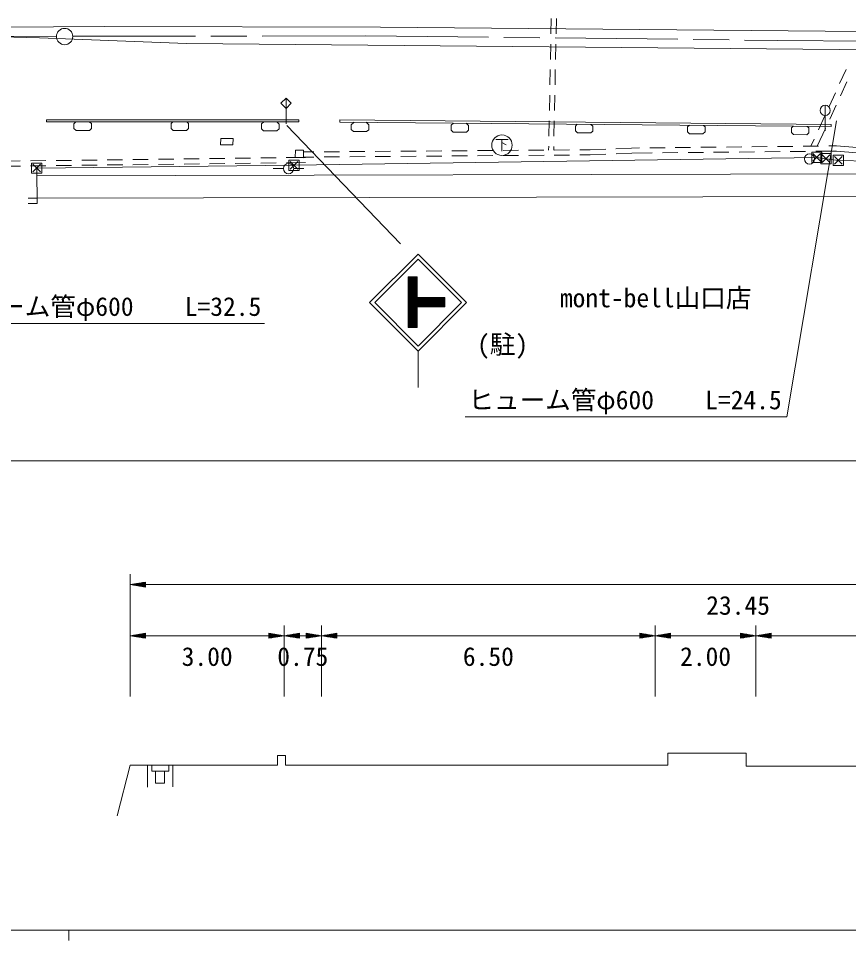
# Model space of a CAD drawing. Units: millimetres, scale not verified. Extents: x 40000 to 680000, y 20000 to 380000.
# Drawn here: x 163088 to 244228, y 204000 to 294119 of the extents above; entities that cross this region are included whole.
import ezdxf
from ezdxf.enums import TextEntityAlignment as Align

# ---------------------------------------------------------------- set-up
doc = ezdxf.new("R2010")
doc.units = ezdxf.units.MM
doc.header["$LTSCALE"] = 1000
doc.linetypes.add('CHAIN', pattern=[18.5, 12, -1.5, 3.5, -1.5])
for name, color, linetype, lineweight in [('M-BGD', 7, 'Continuous', 13), ('M-BGD-EXST', 7, 'Continuous', 13), ('M-BMK', 2, 'CHAIN', 13), ('M-BMK-ROW', 30, 'Continuous', 13), ('M-BMK-SRVR', 3, 'Continuous', 13), ('M-STR-HTXT', 7, 'Continuous', 13), ('M-STR-STRC', 7, 'Continuous', 13), ('M-STR-STRD', 7, 'Continuous', 13), ('M-TTL-BAND', 7, 'Continuous', 13)]:
    doc.layers.add(name, color=color, linetype=linetype, lineweight=lineweight)
doc.styles.add('ＭＳ ゴシック', font='')
doc.styles.get('ＭＳ ゴシック').set_extended_font_data('MS Gothic')

msp = doc.modelspace()

# ---------------------------------------------------------------- linework, layer by layer
at = {"layer": 'M-BGD'}
for p, q in [((215135, 292619), (215164, 294119)), ((215635, 292618), (215665, 294118)), ((215085, 290120), (215115, 291619)), ((215585, 290119), (215615, 291618)), ((215035, 287620), (215065, 289120)), ((215535, 287619), (215565, 289119)), ((243358, 287769), (243983, 289133)), ((243427, 286558), (244055, 287920)), ((214985, 285121), (215015, 286620)), ((215485, 285120), (215515, 286619)), ((242316, 285497), (242941, 286860)), ((242381, 284287), (243009, 285649)), ((165824, 284201), (190486, 284202)), ((165824, 284201), (165824, 284001)), ((165824, 284001), (190486, 284002)), ((168714, 284017), (168515, 283831)), ((168714, 284017), (170016, 284024)), ((170016, 284024), (170217, 283839)), ((178182, 284001), (178012, 283845)), ((179538, 284001), (179713, 283837)), ((187071, 284002), (186858, 283806)), ((188343, 284002), (188560, 283798)), ((190486, 284202), (190486, 284002)), ((194491, 284197), (194489, 283997)), ((194489, 283997), (242526, 283552)), ((194491, 284197), (242528, 283752)), ((195899, 283984), (195626, 283734)), ((197063, 283974), (197328, 283724)), ((205610, 283894), (205374, 283678)), ((206846, 283883), (207075, 283668)), ((214935, 282621), (214965, 284121)), ((215435, 282620), (215465, 284120)), ((241273, 283225), (241899, 284588)), ((168515, 283831), (168517, 283348)), ((168718, 283163), (168517, 283348)), ((168718, 283163), (170020, 283169)), ((170020, 283169), (170219, 283356)), ((170217, 283839), (170219, 283356)), ((178012, 283845), (178009, 283362)), ((178209, 283175), (178009, 283362)), ((178209, 283175), (179511, 283170)), ((179511, 283170), (179711, 283354)), ((179713, 283837), (179711, 283354)), ((186858, 283806), (186856, 283323)), ((187055, 283136), (186856, 283323)), ((187055, 283136), (188357, 283130)), ((188357, 283130), (188558, 283315)), ((188560, 283798), (188558, 283315)), ((195626, 283734), (195623, 283251)), ((195822, 283065), (195623, 283251)), ((195822, 283065), (197124, 283057)), ((197124, 283057), (197325, 283242)), ((197328, 283724), (197325, 283242)), ((205374, 283678), (205371, 283195)), ((205570, 283008), (205371, 283195)), ((205570, 283008), (206871, 283000)), ((206871, 283000), (207073, 283185)), ((207075, 283668), (207073, 283185)), ((217525, 283607), (217523, 283124)), ((217722, 282937), (217523, 283124)), ((217716, 283782), (217525, 283607)), ((219023, 282930), (219224, 283114)), ((219043, 283770), (219227, 283597)), ((219227, 283597), (219224, 283114)), ((228498, 283524), (228494, 283041)), ((228693, 282854), (228494, 283041)), ((228670, 283680), (228498, 283524)), ((229995, 282843), (230196, 283027)), ((230033, 283668), (230200, 283510)), ((230200, 283510), (230196, 283027)), ((238648, 283439), (238644, 282956)), ((238810, 283586), (238648, 283439)), ((240192, 283574), (240350, 283425)), ((240350, 283425), (240346, 282942)), ((241162, 281643), (241962, 283379)), ((242528, 283752), (242526, 283552)), ((217722, 282937), (219023, 282930)), ((228693, 282854), (229995, 282843)), ((238842, 282768), (238644, 282956)), ((238842, 282768), (240144, 282758)), ((240144, 282758), (240346, 282942)), ((240545, 281636), (240856, 282316)), ((202957, 281161), (204457, 281173)), ((205457, 281181), (206957, 281192)), ((207957, 281200), (209457, 281212)), ((210457, 281220), (211957, 281231)), ((212957, 281239), (214457, 281251)), ((214908, 281254), (214915, 281621)), ((215408, 281258), (215415, 281620)), ((215457, 281258), (216957, 281270)), ((217957, 281278), (218969, 281286)), ((218969, 281286), (220496, 281349)), ((221496, 281391), (223023, 281455)), ((223023, 281455), (223788, 281463)), ((224788, 281473), (226288, 281489)), ((227288, 281499), (228788, 281515)), ((229788, 281525), (231288, 281540)), ((232288, 281551), (233788, 281566)), ((234788, 281577), (236288, 281592)), ((237288, 281603), (238788, 281618)), ((239787, 281628), (241287, 281644)), ((242287, 281654), (243053, 281662)), ((243053, 281662), (245044, 281490)), ((169270, 280264), (170770, 280283)), ((171770, 280296), (173269, 280315)), ((174269, 280327), (175769, 280346)), ((176769, 280359), (178269, 280378)), ((179269, 280391), (180769, 280410)), ((181769, 280422), (183269, 280441)), ((184269, 280454), (185768, 280473)), ((186768, 280485), (188268, 280504)), ((189268, 280517), (191152, 280541)), ((241125, 280536), (190020, 279774)), ((190945, 281068), (191957, 281076)), ((190949, 280568), (191966, 280576)), ((192957, 281083), (194457, 281095)), ((192966, 280583), (194465, 280595)), ((195457, 281103), (196957, 281115)), ((195465, 280603), (196965, 280615)), ((197957, 281122), (199457, 281134)), ((197965, 280622), (199465, 280634)), ((200457, 281142), (201957, 281153)), ((200465, 280642), (201965, 280653)), ((202965, 280661), (204465, 280673)), ((205465, 280681), (206965, 280692)), ((207965, 280700), (209465, 280712)), ((210465, 280720), (211965, 280731)), ((212965, 280739), (214465, 280751)), ((215465, 280758), (216965, 280770)), ((217965, 280778), (218982, 280786)), ((218982, 280786), (220509, 280850)), ((221508, 280891), (223036, 280955)), ((223036, 280955), (225035, 280976)), ((226035, 280986), (227535, 281002)), ((228535, 281012), (230035, 281027)), ((231035, 281038), (232535, 281053)), ((233535, 281064), (235035, 281079)), ((236035, 281090), (237535, 281105)), ((238535, 281115), (240034, 281131)), ((241034, 281141), (243034, 281162)), ((242026, 280409), (241125, 280536)), ((243223, 280245), (242026, 280409)), ((243034, 281162), (245023, 280990)), ((161770, 280169), (163270, 280188)), ((161777, 279669), (163277, 279688)), ((164270, 280201), (165770, 280220)), ((164277, 279701), (165777, 279720)), ((164876, 279491), (164874, 278749)), ((190020, 279774), (164876, 279491)), ((166770, 280232), (168270, 280251)), ((166777, 279732), (168277, 279751)), ((169277, 279764), (170776, 279783)), ((171776, 279796), (173276, 279815)), ((174276, 279827), (175776, 279846)), ((176776, 279859), (178276, 279878)), ((179276, 279891), (180776, 279910)), ((181775, 279922), (183275, 279941)), ((184275, 279954), (185775, 279973)), ((186775, 279985), (188275, 280004)), ((188992, 279444), (187992, 279450)), ((189275, 280017), (191158, 280041)), ((189992, 279442), (190992, 279444)), ((261638, 279823), (243223, 280245)), ((164874, 278749), (265091, 278974)), ((164874, 278749), (164903, 276544)), ((164903, 276544), (265076, 276740)), ((164050, 276543), (164903, 276544)), ((164903, 276023), (164050, 276023)), ((164903, 276544), (164903, 276023)), ((188395, 221147), (188395, 222083)), ((188395, 222083), (189193, 222083)), ((189193, 222083), (189193, 221147)), ((226557, 221147), (226557, 222308)), ((226557, 222308), (234223, 222308)), ((234223, 222308), (234223, 221056)), ((172731, 216181), (174002, 221147)), ((174002, 221147), (188395, 221147)), ((175708, 221147), (175708, 218989)), ((178176, 221147), (178176, 219033)), ((189193, 221147), (226557, 221147)), ((234223, 221056), (271861, 221056))]:
    msp.add_line(p, q, dxfattribs=at)
for points in [[(182856, 282395), (184060, 282388), (184057, 281768), (182852, 281775)], [(190147, 280521), (190155, 281252), (190947, 281242), (190938, 280512)]]:
    msp.add_lwpolyline(points, close=True, dxfattribs=at)
for points in [[(176117, 221147), (176117, 220570), (177802, 220570), (177802, 221147)], [(176481, 220570), (176481, 219368), (177378, 219368), (177378, 220570)]]:
    msp.add_lwpolyline(points, dxfattribs=at)
for centre in [(240405, 280384), (189492, 279441)]:
    msp.add_circle(centre, 500, dxfattribs=at)
at = {"layer": 'M-BGD-EXST'}
for p, q in [((209748, 282282), (210948, 282282)), ((210348, 282282), (210348, 281132)), ((210348, 281982), (210748, 281782))]:
    msp.add_line(p, q, dxfattribs=at)
msp.add_circle((210348, 281732), 1000, dxfattribs=at)
at = {"layer": 'M-BMK'}
for points in [[(166802, 292402), (131090, 292157), (98070, 291649), (68383, 290962)], [(168400, 292386), (197046, 292411), (237297, 291974), (266904, 291724)]]:
    msp.add_lwpolyline(points, dxfattribs=at)
at = {"layer": 'M-BMK-ROW'}
for p, q in [((189520, 279274), (189520, 280274)), ((189520, 280274), (190520, 280274)), ((190520, 280274), (190520, 279274)), ((240625, 280036), (240625, 281036)), ((240625, 281036), (241625, 281036)), ((240750, 280911), (241500, 280161)), ((241500, 280911), (240750, 280161)), ((241526, 279909), (241526, 280909)), ((241526, 280909), (242526, 280909)), ((241625, 281036), (241625, 280036)), ((241651, 280784), (242401, 280034)), ((242401, 280784), (241651, 280034)), ((242526, 280909), (242526, 279909)), ((242723, 279745), (242723, 280745)), ((242723, 280745), (243723, 280745)), ((242848, 280620), (243598, 279870)), ((243598, 280620), (242848, 279870)), ((243723, 280745), (243723, 279745)), ((164376, 278991), (164376, 279991)), ((164376, 279991), (165376, 279991)), ((164501, 279866), (165251, 279116)), ((165251, 279866), (164501, 279116)), ((165376, 279991), (165376, 278991)), ((189645, 280149), (190395, 279399)), ((190395, 280149), (189645, 279399)), ((241625, 280036), (240625, 280036)), ((242526, 279909), (241526, 279909)), ((243723, 279745), (242723, 279745)), ((165376, 278991), (164376, 278991)), ((190520, 279274), (189520, 279274))]:
    msp.add_line(p, q, dxfattribs=at)
at = {"layer": 'M-BMK-SRVR'}
msp.add_circle((167600, 292352), 800, dxfattribs=at)
at = {"layer": 'M-STR-HTXT'}
for p, q in [((106005, 250885), (437230, 250885)), ((174020, 227865), (174020, 239792)), ((174020, 238792), (175520, 239042)), ((175520, 238842), (174320, 238842)), ((174620, 238892), (175520, 238892)), ((175520, 238942), (174920, 238942)), ((175220, 238992), (175520, 238992)), ((175520, 238542), (175520, 239042)), ((174020, 238792), (175520, 238542)), ((174020, 238792), (175520, 238792)), ((175520, 238742), (174320, 238742)), ((174620, 238692), (175520, 238692)), ((175520, 238642), (174920, 238642)), ((175220, 238592), (175520, 238592)), ((175520, 238792), (189051, 238792)), ((189051, 238792), (192709, 238792)), ((192709, 238792), (225332, 238792)), ((225332, 238792), (235175, 238792)), ((235175, 238792), (268030, 238792)), ((189051, 227865), (189051, 234792)), ((192709, 227865), (192709, 234792)), ((225332, 227865), (225332, 234792)), ((235175, 227865), (235175, 234792)), ((174020, 233792), (175520, 234042)), ((174020, 233792), (175520, 233542)), ((174020, 233792), (175520, 233792)), ((175520, 233842), (174320, 233842)), ((175520, 233742), (174320, 233742)), ((174620, 233892), (175520, 233892)), ((174620, 233692), (175520, 233692)), ((175520, 233942), (174920, 233942)), ((175520, 233642), (174920, 233642)), ((175220, 233992), (175520, 233992)), ((175220, 233592), (175520, 233592)), ((175520, 233542), (175520, 234042)), ((175520, 233792), (187551, 233792)), ((189051, 233792), (187551, 234042)), ((187551, 234042), (187551, 233542)), ((187851, 233992), (187551, 233992)), ((187551, 233942), (188151, 233942)), ((188451, 233892), (187551, 233892)), ((187551, 233842), (188751, 233842)), ((189051, 233792), (187551, 233542)), ((189051, 233792), (187551, 233792)), ((187551, 233742), (188751, 233742)), ((188451, 233692), (187551, 233692)), ((187551, 233642), (188151, 233642)), ((187851, 233592), (187551, 233592)), ((189051, 233792), (190551, 234042)), ((189051, 233792), (190551, 233542)), ((189051, 233792), (190551, 233792)), ((190551, 233842), (189351, 233842)), ((190551, 233742), (189351, 233742)), ((189651, 233892), (190551, 233892)), ((189651, 233692), (190551, 233692)), ((190551, 233942), (189951, 233942)), ((190551, 233642), (189951, 233642)), ((190251, 233992), (190551, 233992)), ((190251, 233592), (190551, 233592)), ((190551, 233542), (190551, 234042)), ((190551, 233792), (191209, 233792)), ((192709, 233792), (191209, 234042)), ((191209, 234042), (191209, 233542)), ((191509, 233992), (191209, 233992)), ((191209, 233942), (191809, 233942)), ((192109, 233892), (191209, 233892)), ((191209, 233842), (192409, 233842)), ((192709, 233792), (191209, 233542)), ((192709, 233792), (191209, 233792)), ((191209, 233742), (192409, 233742)), ((192109, 233692), (191209, 233692)), ((191209, 233642), (191809, 233642)), ((191509, 233592), (191209, 233592)), ((192709, 233792), (194209, 234042)), ((192709, 233792), (194209, 233542)), ((192709, 233792), (194209, 233792)), ((194209, 233842), (193009, 233842)), ((194209, 233742), (193009, 233742)), ((193309, 233892), (194209, 233892)), ((193309, 233692), (194209, 233692)), ((194209, 233942), (193609, 233942)), ((194209, 233642), (193609, 233642)), ((193909, 233992), (194209, 233992)), ((193909, 233592), (194209, 233592)), ((194209, 233542), (194209, 234042)), ((194209, 233792), (223832, 233792)), ((225332, 233792), (223832, 234042)), ((223832, 234042), (223832, 233542)), ((224132, 233992), (223832, 233992)), ((223832, 233942), (224432, 233942)), ((224732, 233892), (223832, 233892)), ((223832, 233842), (225032, 233842)), ((225332, 233792), (223832, 233542)), ((225332, 233792), (223832, 233792)), ((223832, 233742), (225032, 233742)), ((224732, 233692), (223832, 233692)), ((223832, 233642), (224432, 233642)), ((224132, 233592), (223832, 233592)), ((225332, 233792), (226832, 234042)), ((225332, 233792), (226832, 233542)), ((225332, 233792), (226832, 233792)), ((226832, 233842), (225632, 233842)), ((226832, 233742), (225632, 233742)), ((225932, 233892), (226832, 233892)), ((225932, 233692), (226832, 233692)), ((226832, 233942), (226232, 233942)), ((226832, 233642), (226232, 233642)), ((226532, 233992), (226832, 233992)), ((226532, 233592), (226832, 233592)), ((226832, 233542), (226832, 234042)), ((226832, 233792), (233675, 233792)), ((235175, 233792), (233675, 234042)), ((233675, 234042), (233675, 233542)), ((233975, 233992), (233675, 233992)), ((233675, 233942), (234275, 233942)), ((234575, 233892), (233675, 233892)), ((233675, 233842), (234875, 233842)), ((235175, 233792), (233675, 233542)), ((235175, 233792), (233675, 233792)), ((233675, 233742), (234875, 233742)), ((234575, 233692), (233675, 233692)), ((233675, 233642), (234275, 233642)), ((233975, 233592), (233675, 233592)), ((235175, 233792), (236675, 234042)), ((235175, 233792), (236675, 233542)), ((235175, 233792), (236675, 233792)), ((236675, 233842), (235475, 233842)), ((236675, 233742), (235475, 233742)), ((235775, 233892), (236675, 233892)), ((235775, 233692), (236675, 233692)), ((236675, 233942), (236075, 233942)), ((236675, 233642), (236075, 233642)), ((236375, 233992), (236675, 233992)), ((236375, 233592), (236675, 233592)), ((236675, 233542), (236675, 234042)), ((236675, 233792), (266530, 233792))]:
    msp.add_line(p, q, dxfattribs=at)
for points in [[(151203, 287831), (155690, 264299), (187140, 264299)], [(243045, 284102), (238207, 255171), (206757, 255171)]]:
    msp.add_lwpolyline(points, dxfattribs=at)
at = {"layer": 'M-STR-STRC'}
for p, q in [((188742, 285833), (189242, 286333)), ((189242, 285333), (188742, 285833)), ((189242, 286333), (189242, 283833)), ((189242, 286333), (189742, 285833)), ((189742, 285833), (189242, 285333)), ((241945, 285636), (241945, 283136)), ((189307, 283652), (200439, 272104)), ((197414, 266342), (202152, 271080)), ((197909, 266342), (202152, 270585)), ((202152, 271080), (206890, 266342)), ((202152, 270585), (206395, 266342)), ((201170, 268880), (201170, 263915)), ((202070, 268880), (201170, 268880)), ((201170, 268754), (201296, 268880)), ((201170, 268612), (201438, 268880)), ((201170, 268471), (201579, 268880)), ((201170, 268329), (201721, 268880)), ((201170, 268188), (201862, 268880)), ((201170, 268047), (202003, 268880)), ((202070, 267964), (201170, 268864)), ((201170, 267905), (202070, 268805)), ((202070, 267822), (201170, 268722)), ((201170, 267764), (202070, 268664)), ((202070, 267681), (201170, 268581)), ((202070, 268105), (201295, 268880)), ((202070, 268247), (201436, 268880)), ((202070, 268388), (201577, 268880)), ((202070, 268529), (201719, 268880)), ((202070, 268671), (201860, 268880)), ((202070, 268812), (202002, 268880)), ((202070, 268880), (202070, 266848)), ((201170, 267622), (202070, 268522)), ((202070, 267539), (201170, 268439)), ((201170, 267481), (202070, 268381)), ((202070, 267398), (201170, 268298)), ((201170, 267339), (202070, 268239)), ((202070, 267257), (201170, 268157)), ((201170, 267198), (202070, 268098)), ((202070, 267115), (201170, 268015)), ((201170, 267057), (202070, 267957)), ((202070, 266974), (201170, 267874)), ((201170, 266915), (202070, 267815)), ((202954, 265948), (201170, 267732)), ((201170, 266774), (202070, 267674)), ((202813, 265948), (201170, 267591)), ((201170, 266632), (202070, 267532)), ((202671, 265948), (201170, 267449)), ((201170, 266491), (202070, 267391)), ((202530, 265948), (201170, 267308)), ((201170, 266349), (202070, 267249)), ((202389, 265948), (201170, 267167)), ((201170, 266208), (202070, 267108)), ((202247, 265948), (201170, 267025)), ((201170, 266067), (202070, 266967)), ((202106, 265948), (201170, 266884)), ((201170, 265925), (202092, 266848)), ((201170, 265784), (202234, 266848)), ((201170, 265642), (202375, 266848)), ((201170, 265501), (202517, 266848)), ((201170, 265359), (202658, 266848)), ((201170, 265218), (202799, 266848)), ((201170, 265077), (202941, 266848)), ((202070, 266848), (204763, 266848)), ((202182, 265948), (203082, 266848)), ((203096, 265948), (202196, 266848)), ((202324, 265948), (203224, 266848)), ((203237, 265948), (202337, 266848)), ((202465, 265948), (203365, 266848)), ((203379, 265948), (202479, 266848)), ((202607, 265948), (203507, 266848)), ((203520, 265948), (202620, 266848)), ((202748, 265948), (203648, 266848)), ((203661, 265948), (202761, 266848)), ((202889, 265948), (203789, 266848)), ((203803, 265948), (202903, 266848)), ((203031, 265948), (203931, 266848)), ((203944, 265948), (203044, 266848)), ((203172, 265948), (204072, 266848)), ((204086, 265948), (203186, 266848)), ((203314, 265948), (204214, 266848)), ((204227, 265948), (203327, 266848)), ((203455, 265948), (204355, 266848)), ((204369, 265948), (203469, 266848)), ((203597, 265948), (204497, 266848)), ((204510, 265948), (203610, 266848)), ((203738, 265948), (204638, 266848)), ((204651, 265948), (203751, 266848)), ((203879, 265948), (204763, 266831)), ((204763, 265978), (203893, 266848)), ((204763, 266119), (204034, 266848)), ((204763, 266261), (204176, 266848)), ((204763, 266402), (204317, 266848)), ((204763, 266544), (204459, 266848)), ((204763, 266685), (204600, 266848)), ((204763, 266827), (204741, 266848)), ((204763, 266848), (204763, 265948)), ((197414, 266342), (202152, 261604)), ((197909, 266342), (202152, 262099)), ((202070, 265842), (201170, 266742)), ((202070, 265701), (201170, 266601)), ((202070, 265559), (201170, 266459)), ((202070, 265418), (201170, 266318)), ((202070, 265277), (201170, 266177)), ((202070, 265135), (201170, 266035)), ((202070, 264994), (201170, 265894)), ((204763, 265948), (202070, 265948)), ((202070, 265948), (202070, 263915)), ((202152, 262099), (206395, 266342)), ((202152, 261604), (206890, 266342)), ((204021, 265948), (204763, 266689)), ((204162, 265948), (204763, 266548)), ((204304, 265948), (204763, 266407)), ((204445, 265948), (204763, 266265)), ((204586, 265948), (204763, 266124)), ((204728, 265948), (204763, 265982)), ((201170, 264935), (202070, 265835)), ((202070, 264852), (201170, 265752)), ((201170, 264794), (202070, 265694)), ((202070, 264711), (201170, 265611)), ((201170, 264652), (202070, 265552)), ((202070, 264569), (201170, 265469)), ((201170, 264511), (202070, 265411)), ((202070, 264428), (201170, 265328)), ((201170, 264369), (202070, 265269)), ((202070, 264286), (201170, 265186)), ((201170, 264228), (202070, 265128)), ((202070, 264145), (201170, 265045)), ((201170, 264087), (202070, 264987)), ((202070, 264004), (201170, 264904)), ((201170, 263945), (202070, 264845)), ((202017, 263915), (201170, 264762)), ((201875, 263915), (201170, 264621)), ((201734, 263915), (201170, 264479)), ((201592, 263915), (201170, 264338)), ((201451, 263915), (201170, 264196)), ((201310, 263915), (201170, 264055)), ((201281, 263915), (202070, 264704)), ((201423, 263915), (202070, 264562)), ((201564, 263915), (202070, 264421)), ((201705, 263915), (202070, 264279)), ((201847, 263915), (202070, 264138)), ((202070, 263915), (201170, 263915)), ((201988, 263915), (202070, 263997)), ((202152, 261604), (202152, 258049))]:
    msp.add_line(p, q, dxfattribs=at)
msp.add_circle((241945, 285136), 500, dxfattribs=at)
at = {"layer": 'M-STR-STRD'}
for points in [[(121035, 292740), (136848, 293088), (171476, 293342), (198485, 293257), (292634, 292411), (316002, 292157), (333698, 291395), (334544, 291225), (345720, 290887), (351986, 290887)], [(121047, 292219), (137258, 292490), (152536, 292561), (165145, 292213)], [(165145, 292213), (179507, 291685), (243302, 291080), (316270, 290421), (366241, 289964), (376168, 289770)]]:
    msp.add_lwpolyline(points, dxfattribs=at)
at = {"layer": 'M-TTL-BAND'}
for p, q in [((40000, 205000), (579000, 205000)), ((168000, 205000), (168000, 204000))]:
    msp.add_line(p, q, dxfattribs=at)

# ---------------------------------------------------------------- texts
at = {"layer": 'M-BGD', "style": 'ＭＳ ゴシック'}
msp.add_text('mont-bell山口店', height=1833, dxfattribs=at).set_placement((225370, 266807), align=Align.MIDDLE_CENTER)
msp.add_text('(駐)', height=1833, dxfattribs=at).set_placement((210409, 260798), align=Align.BOTTOM_CENTER)
at = {"layer": 'M-STR-HTXT', "style": 'ＭＳ ゴシック'}
for s, p in [('ヒューム管φ600\u3000\u3000L=32.5', (171515, 264499)), ('ヒューム管φ600\u3000\u3000L=24.5', (222382, 255371)), ('23.45', (233429, 235292)), ('3.00', (181536, 230292)), ('0.75', (190880, 230292)), ('6.50', (209020, 230292)), ('2.00', (230253, 230292))]:
    msp.add_text(s, height=1833, dxfattribs=at).set_placement(p, align=Align.BOTTOM_CENTER)

doc.saveas('drawing.dxf')
